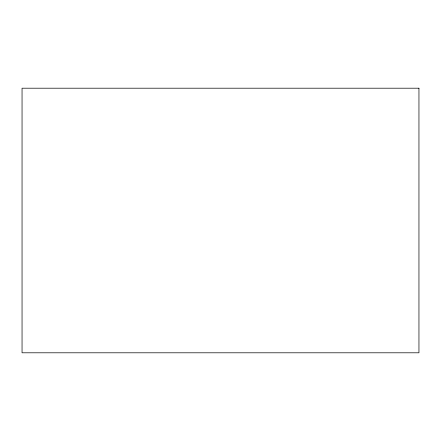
<?xml version="1.0" encoding="UTF-8"?>
<svg xmlns="http://www.w3.org/2000/svg" width="441" height="441" viewBox="0 0 441 441"><rect width="100%" height="100%" fill="white"/><g stroke="black" fill="none" stroke-linecap="round" stroke-linejoin="round"><path stroke-width="0.66" d="M418.95 88.2L22.05 88.2L22.05 352.8L418.95 352.8L418.95 88.2"/></g></svg>
